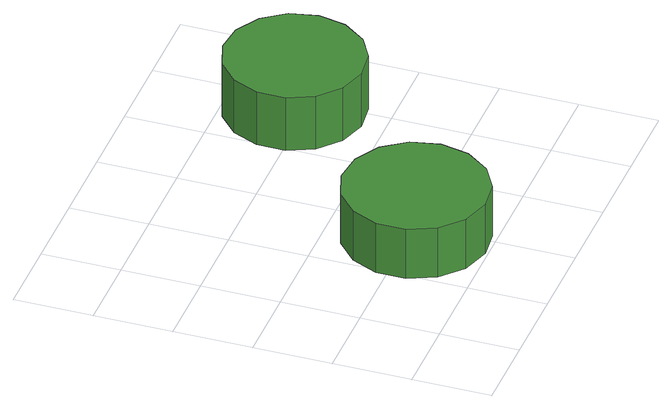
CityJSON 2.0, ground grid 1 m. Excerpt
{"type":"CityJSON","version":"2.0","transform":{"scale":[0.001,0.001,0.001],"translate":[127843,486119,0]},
"CityObjects":{
"tree1":{"type":"SolitaryVegetationObject","attributes":{"function":"something"},"geometry":[{"type":"MultiSurface","lod":"1","boundaries":[[[0,1,2,3,4,5,6,7,8,9,10,11,12,13,14]],[[15,16,17,18,19,20,21,22,23,24,25,26,27,28,29]],[[0,29,28,1]],[[1,28,27,2]],[[2,27,26,3]],[[3,26,25,4]],[[4,25,24,5]],[[5,24,23,6]],[[6,23,22,7]],[[7,22,21,8]],[[8,21,20,9]],[[9,20,19,10]],[[10,19,18,11]],[[11,18,17,12]],[[12,17,16,13]],[[13,16,15,14]],[[14,15,29,0]]]}]},
"tree2":{"type":"SolitaryVegetationObject","attributes":{"function":"something"},"geometry":[{"type":"MultiSurface","lod":"1","boundaries":[[[30,31,32,33,34,35,36,37,38,39,40,41,42,43,44]],[[45,46,47,48,49,50,51,52,53,54,55,56,57,58,59]],[[30,59,58,31]],[[31,58,57,32]],[[32,57,56,33]],[[33,56,55,34]],[[34,55,54,35]],[[35,54,53,36]],[[36,53,52,37]],[[37,52,51,38]],[[38,51,50,39]],[[39,50,49,40]],[[40,49,48,41]],[[41,48,47,42]],[[42,47,46,43]],[[43,46,45,44]],[[44,45,59,30]]]}]}
},
"vertices":[
[2749,945,860],[2671,1315,860],[2448,1621,860],[2121,1810,860],[1745,1850,860],[1385,1733,860],[1104,1480,860],[950,1134,860],[950,756,860],[1104,410,860],[1385,157,860],[1745,40,860],[2121,80,860],[2448,269,860],[2671,575,860],[2671,575,151],[2448,269,151],[2121,80,151],[1745,40,151],[1385,157,151],[1104,410,151],[950,756,151],[950,1134,151],[1104,1480,151],[1385,1733,151],[1745,1850,151],[2121,1810,151],[2448,1621,151],[2671,1315,151],[2749,945,151],
[4703,3159,912],[4628,3516,912],[4413,3810,912],[4098,3993,912],[3736,4031,912],[3389,3918,912],[3118,3674,912],[2970,3342,912],[2970,2977,912],[3118,2644,912],[3389,2401,912],[3736,2288,912],[4098,2326,912],[4413,2508,912],[4628,2803,912],[4628,2803,151],[4413,2508,151],[4098,2326,151],[3736,2288,151],[3389,2401,151],[3118,2644,151],[2970,2977,151],[2970,3342,151],[3118,3674,151],[3389,3918,151],[3736,4031,151],[4098,3993,151],[4413,3810,151],[4628,3516,151],[4703,3159,151]
]}
